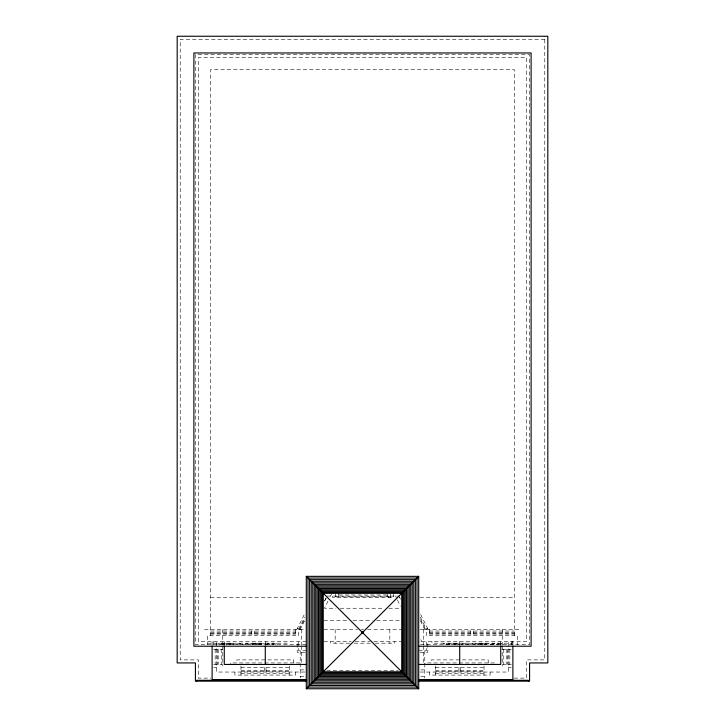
<?xml version="1.0" encoding="UTF-8"?>
<svg xmlns="http://www.w3.org/2000/svg" width="725" height="725" viewBox="0 0 725 725"><rect width="100%" height="100%" fill="white"/><g stroke="black" fill="none" stroke-linecap="round" stroke-linejoin="round"><path stroke-width="0.54" stroke-dasharray="3.62 2.72" d="M327.99 601.152L324.465 608.248L335.72 608.248M296.824 629.508L304.346 614.465M298.7 629.155L304.708 617.147M299.38 629.49L304.382 619.485M304.563 620.827L298.7 632.544L298.7 635.589L207.567 635.589L207.567 644.697M324.592 601.152L326.105 598.116M330.518 596.095L331.533 594.065M324.646 600.762L326.132 597.962M424.941 629.835L427.659 628.475M544.774 39.286L180.226 39.286L180.226 659.886L198.451 659.886L198.451 678.12L210.893 678.12M338.738 594.953L387.34 594.953M327.12 596.095L398.958 596.095L400.363 599.131M335.693 596.847L390.376 596.847M210.603 597.454L304.989 597.454M420.011 597.454L514.397 597.454M340.233 608.248L384.268 608.248M388.781 608.248L400.073 608.248M323.93 620.392L347.465 620.392M353.066 620.392L372.115 620.392M376.601 620.392L400.137 620.392M204.523 629.508L304.908 629.508M323.966 629.508L357.479 629.508M361.367 629.508L363.633 629.508M367.521 629.508L401.034 629.508M420.092 629.508L520.478 629.508M210.603 631.031L295.664 631.031M429.336 631.031L514.397 631.031M210.603 632.544L251.611 632.544M254.656 632.544L295.664 632.544M429.336 632.544L470.344 632.544M473.389 632.544L514.397 632.544M210.603 633.306L251.611 633.306M254.656 633.306L295.664 633.306M429.336 633.306L470.344 633.306M473.389 633.306L514.397 633.306M210.603 634.067L295.664 634.067M429.336 634.067L514.397 634.067M306.294 641.661L198.451 641.661L198.451 57.52L526.549 57.52L526.549 641.661L418.198 641.661M323.921 641.661L351.199 641.661M355.168 641.661L369.832 641.661M373.801 641.661L401.079 641.661M207.567 643.184L288.07 643.184L288.07 641.661M349.667 643.184L330.6 643.184L330.6 641.661M354.108 643.184L370.892 643.184M375.333 643.184L394.4 643.184L394.4 641.661M245.385 644.244L239.522 644.244L239.522 643.184M268.522 644.244L268.504 643.184L268.449 644.244L273.706 644.244L273.706 643.184M449.591 644.244L443.356 644.244L443.356 643.184M470.425 644.244L464.562 644.244L464.562 643.184M306.204 644.697L195.415 644.697L195.415 54.475L529.585 54.475L529.585 644.697L420.138 644.697M213.639 649.256L222.756 649.256M502.244 649.256L511.361 649.256M306.294 650.778L298.7 650.778L298.7 641.661M418.706 650.778L426.3 650.778L426.3 641.661M304.917 652.292L297.187 652.292L297.187 641.661M420.083 652.292L427.813 652.292L427.813 641.661M300.041 662.931L230.532 662.931L230.532 664.444M494.468 662.931L424.959 662.931L424.959 664.444M213.639 664.444L222.756 664.444M502.244 664.444L511.361 664.444M213.639 667.48L216.675 667.48M240.981 667.48L289.592 667.48M435.408 667.48L484.019 667.48M508.325 667.48L511.361 667.48M300.222 669.882L304.273 669.882M420.727 669.882L424.778 669.882M240.981 670.525L264.525 670.525M266.048 670.525L289.592 670.525M326.767 670.525L398.233 670.525M435.408 670.525L458.952 670.525M460.475 670.525L484.019 670.525M240.981 671.278L264.525 671.278M266.048 671.278L289.592 671.278M435.408 671.278L458.952 671.278M460.475 671.278L484.019 671.278M304.853 672.039L216.675 672.039L216.675 641.661M420.147 672.039L508.325 672.039L508.325 641.661M240.981 673.561L289.592 673.561M435.408 673.561L484.019 673.561M300.222 676.597L304.273 676.597M420.727 676.597L424.778 676.597M514.107 678.12L526.549 678.12L526.549 659.886L544.774 659.886L544.774 36.25M297.341 628.475L300.059 629.835M420.654 614.465L428.176 629.508M420.292 617.147L426.3 629.155M420.618 619.485L425.62 629.49M420.437 620.827L426.3 632.544L426.3 635.589L517.433 635.589L517.433 644.697M399.466 597.101L400.472 599.131M420.727 639.64L421.742 641.661M397.046 599.131L394.201 593.05M397.527 600.146L400.399 606.218M514.397 635.589L514.397 69.663L210.603 69.663L210.603 635.589M512.883 641.661L512.883 645.014M512.466 641.661L512.466 643.184L431.964 643.184L431.964 641.661M511.361 641.661L511.361 644.978M509.838 649.256L509.838 664.444M507.563 649.256L507.563 664.444M506.802 649.256L506.802 664.444M503.766 649.256L503.766 664.444M502.244 629.508L502.244 644.978M502.244 646.084L502.244 665.967M501.238 643.184L501.238 644.244L499.996 644.244L499.996 643.184M500.73 641.661L500.73 644.915M498.746 643.184L498.746 644.244L493.489 644.244L493.544 643.184L493.562 644.244M498.438 643.184L498.438 644.244M498.365 643.184L498.365 644.244M497.676 643.184L497.676 644.244M494.613 643.184L494.613 644.244M492.737 643.184L492.737 644.244L487.907 644.244L487.907 643.184M492.483 643.184L492.483 644.244M490.091 672.039L490.091 675.075L429.336 675.075L429.336 672.039M488.931 643.184L488.931 644.244M488.215 662.931L488.215 659.886L431.212 659.886L431.212 662.931M486.638 643.184L486.638 644.244L483.638 644.244L483.638 643.184M485.659 643.184L485.659 644.244M484.626 643.184L484.626 644.244M484.019 665.967L484.019 675.075M483.33 643.184L483.33 644.244L477.349 644.244L477.349 643.184M482.179 643.184L482.179 644.244M481.998 643.184L481.998 644.244M481.11 643.184L481.11 644.244M480.584 643.184L480.584 644.244M479.551 643.184L479.551 644.244M478.373 643.184L478.373 644.244M476.216 643.184L476.216 644.244L471.386 644.244L471.386 643.184M475.953 643.184L475.953 644.244M473.389 631.031L473.389 634.067M472.41 643.184L472.41 644.244M470.344 631.031L470.344 634.067M470.425 643.184L470.344 644.244M465.631 643.184L465.631 644.244M463.873 643.184L463.873 644.244L457.04 644.244L457.04 643.184M462.804 643.184L462.804 644.244M460.475 667.48L460.475 673.561M459.713 641.661L459.713 644.915M458.952 667.48L458.934 673.561M458.109 643.184L458.109 644.244M456.868 643.184L456.868 644.244L450.887 644.244L450.887 643.184M455.726 643.184L455.726 644.244M455.536 643.184L455.536 644.244M454.647 643.184L454.647 644.244M454.122 643.184L454.122 644.244M453.089 643.184L453.089 644.244M451.911 643.184L451.911 644.244M449.591 643.184L449.473 644.244M448.576 643.184L448.576 644.244M446.79 643.184L446.79 644.244M444.425 643.184L444.425 644.244M435.408 665.967L435.408 675.075M429.336 629.508L429.336 635.589M424.778 650.778L424.778 678.12M423.255 629.508L423.255 644.978M423.255 646.084L423.255 663.756M393.421 593.05L393.421 597.608L332.657 597.608L332.657 596.095M390.376 594.065L390.376 597.608M389.842 629.508L389.842 643.184M388.863 596.095L388.863 597.608M387.34 593.05L387.34 596.847M338.738 593.05L338.738 596.847M335.693 593.05L335.693 597.608M335.158 629.508L335.158 643.184M301.745 629.508L301.745 644.978M301.745 646.084L301.745 663.756M300.222 650.778L300.222 678.12M295.664 629.508L295.664 635.589M295.664 672.039L295.664 675.075L234.909 675.075L234.909 672.039M293.788 662.931L293.788 659.886L236.785 659.886L236.785 662.931M289.592 665.967L289.592 675.075M276.198 643.184L276.198 644.244L274.956 644.244L274.956 643.184M272.636 643.184L272.636 644.244M269.573 643.184L269.573 644.244M267.697 643.184L267.697 644.244L262.867 644.244L262.867 643.184M267.443 643.184L267.443 644.244M266.048 667.48L266.048 673.561M265.287 641.661L265.287 644.915M264.525 667.48L264.525 673.561M263.9 643.184L263.9 644.244M261.607 643.184L261.607 644.244L258.608 644.244L258.608 643.184M260.619 643.184L260.619 644.244M259.586 643.184L259.586 644.244M258.29 643.184L258.29 644.244L252.309 644.244L252.309 643.184M257.148 643.184L257.148 644.244M256.958 643.184L256.958 644.244M256.07 643.184L256.07 644.244M255.544 643.184L255.544 644.244M254.656 631.031L254.656 634.067M254.511 643.184L254.511 644.244M253.333 643.184L253.333 644.244M251.611 631.031L251.611 634.067M251.176 643.184L251.176 644.244L246.346 644.244L246.346 643.184M250.922 643.184L250.922 644.244M247.37 643.184L247.37 644.244M245.385 643.184L245.304 644.244M240.981 665.967L240.981 675.075M240.591 643.184L240.591 644.244M238.842 643.184L238.842 644.244L232 644.244L232 643.184M237.773 643.184L237.773 644.244M233.069 643.184L233.069 644.244M231.828 643.184L231.828 644.244L225.847 644.244L225.847 643.184M230.686 643.184L230.686 644.244M230.496 643.184L230.496 644.244M229.608 643.184L229.608 644.244M229.082 643.184L229.082 644.244M228.049 643.184L228.049 644.244M226.88 643.184L226.88 644.244M224.442 644.244L224.523 643.184L224.56 644.244L218.316 644.244L218.316 643.184M224.27 641.661L224.27 644.915M223.536 643.184L223.536 644.244M222.756 629.508L222.756 644.978M222.756 646.084L222.756 665.967M221.75 643.184L221.75 644.244M221.234 649.256L221.234 664.444M219.385 643.184L219.385 644.244M218.198 649.256L218.198 664.444M217.437 649.256L217.437 664.444M215.162 649.256L215.162 664.444M213.639 641.661L213.639 644.978M212.117 641.661L212.117 645.014M273.407 644.244L273.407 643.184L273.325 644.244"/><path stroke-width="1.09" d="M306.294 688.75L418.706 576.348L306.294 576.348L306.294 688.75L418.706 688.75L418.706 576.348M305.968 646.22L193.892 646.22L193.892 52.961L531.108 52.961L531.108 646.22L419.032 646.22M306.294 664.444L224.27 664.444L224.27 646.002M418.706 664.444L500.73 664.444L500.73 646.002M305.941 679.633L212.117 679.633L212.117 646.129M419.059 679.633L512.883 679.633L512.883 646.129M306.458 680.304L196.629 680.304L196.629 681.156M418.542 680.304L528.371 680.304L528.371 681.156M306.458 681.156L195.415 681.156L195.415 662.931L177.181 662.931L177.181 36.25L547.819 36.25L547.819 662.931L529.585 662.931L529.585 681.156L418.542 681.156M306.294 576.348L418.706 688.75M459.713 646.002L459.713 664.444M265.287 646.002L265.287 664.444M417.02 578.033L307.98 578.033L307.98 687.064L417.02 687.064L417.02 578.033M415.371 579.674L309.629 579.674L309.629 685.424L415.371 685.424L415.371 579.674M413.776 581.269L311.224 581.269L311.224 683.82L413.776 683.82L413.776 581.269M412.226 582.827L312.774 582.827L312.774 682.27L412.226 682.27L412.226 582.827M410.722 584.332L314.278 584.332L314.278 680.766L410.722 680.766L410.722 584.332M409.263 585.782L315.737 585.782L315.737 679.316L409.263 679.316L409.263 585.782M407.867 587.178L317.133 587.178L317.133 677.911L407.867 677.911L407.867 587.178M406.526 588.528L318.474 588.528L318.474 676.57L406.526 676.57L406.526 588.528M405.239 589.815L319.761 589.815L319.761 675.283L405.239 675.283L405.239 589.815M404.006 591.038L320.994 591.038L320.994 674.06L404.006 674.06L404.006 591.038M402.837 592.207L322.163 592.207L322.163 672.891L402.837 672.891L402.837 592.207M401.741 593.313L323.259 593.313L323.259 671.785L401.741 671.785L401.741 593.313M362.881 632.164L362.119 632.164L362.119 632.925L362.881 632.925L362.881 632.164"/></g></svg>
